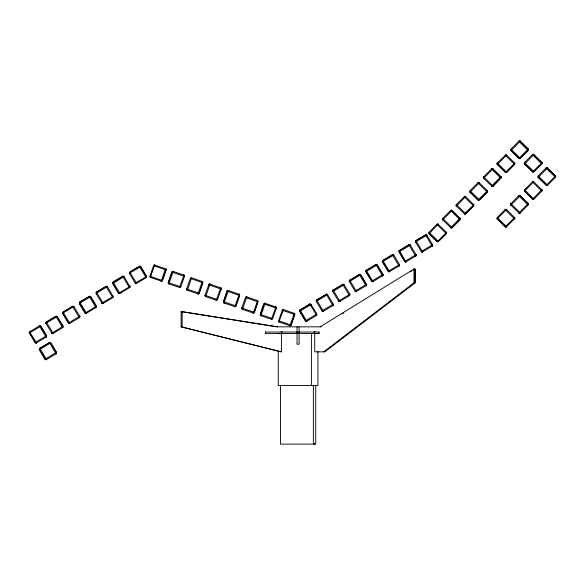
<?xml version="1.0" encoding="UTF-8"?>
<svg xmlns="http://www.w3.org/2000/svg" width="585" height="585" viewBox="0 0 585 585"><rect width="100%" height="100%" fill="white"/><g stroke="black" fill="none" stroke-linecap="round" stroke-linejoin="round"><path stroke-width="0.88" d="M165.262 269.188L165.431 268.698L154.484 265.02M183.982 275.228L179.427 287.535L179.8 287.579L168.926 283.9L173.24 271.425L184.136 275.257L183.77 275.191M198.169 293.911L187.31 290.262L191.624 277.787L202.52 281.619M198.183 293.941L197.81 293.897L202.366 281.59M220.75 287.952L216.194 300.259L216.567 300.302L205.686 296.624L210.008 284.149L220.903 287.974M209.905 284.639L209.781 284.127M239.199 294.313L234.87 306.635L224.07 302.979L228.391 290.511L239.287 294.335M228.442 290.54L228.011 290.46L228.391 290.511A1.046 1.046 0 0 0 227.134 291.154L223.499 301.655A1.046 1.046 0 0 0 224.143 302.979L224.15 302.95M257.583 300.668L253.254 312.997L242.453 309.341L246.775 296.873L257.671 300.697M261.093 314.971L260.837 315.703L271.718 319.388M276.047 307.059L265.18 303.359M271.352 319.308L275.901 307.03M294.43 313.421L283.535 309.589A1.046 1.046 0 0 0 282.211 310.233L282.248 310.247A1.046 1.046 0 0 1 283.608 309.589L283.315 309.575M278.979 321.896L289.794 325.699L294.35 313.392M150.776 277.041L150.623 277.502A1.046 1.046 0 0 1 149.965 276.208L150.096 276.259M150.367 277.37L161.16 281.041M161.284 281.144L161.116 281.173A1.046 1.046 0 0 0 162.44 280.529L166.074 270.021A1.046 1.046 0 0 0 165.431 268.698L165.752 268.895M169.16 283.403L168.926 283.9A1.046 1.046 0 0 1 168.283 282.57L171.917 272.069A1.046 1.046 0 0 1 173.24 271.425L172.868 271.381M168.751 283.732L168.992 283.9A1.046 1.046 0 0 1 168.348 282.57L171.983 272.069A1.046 1.046 0 0 1 173.306 271.425L173.138 271.447M179.668 287.038L179.668 287.506M183.814 275.06A1.046 1.046 0 0 1 184.458 276.383L180.75 286.891A1.046 1.046 0 0 1 179.427 287.535L179.719 287.549M187.544 289.765L187.31 290.262A1.046 1.046 0 0 1 186.659 288.931L190.366 278.431L202.841 282.745L199.207 293.253A1.046 1.046 0 0 1 197.876 293.897L198.052 293.399M205.861 296.332L205.686 296.624A1.046 1.046 0 0 1 205.042 295.293L208.75 284.793L221.225 289.107L217.518 299.615A1.046 1.046 0 0 1 216.194 300.259L216.274 300.222M224.07 302.979L224.07 302.979A1.046 1.046 0 0 1 223.426 301.655L227.06 291.154A1.046 1.046 0 0 1 228.391 290.511L228.165 290.489M239.133 294.313L238.892 294.145A1.046 1.046 0 0 1 239.609 295.469L235.901 305.97A1.046 1.046 0 0 1 234.578 306.62L234.951 306.664M234.819 306.591L234.643 306.62A1.046 1.046 0 0 0 235.974 305.97L239.609 295.469A1.046 1.046 0 0 0 238.892 294.145L239.009 294.27M242.57 309.209L242.453 309.341A1.046 1.046 0 0 1 241.81 308.017L245.517 297.516L257.992 301.831L254.351 312.332A1.046 1.046 0 0 1 253.027 312.975L253.195 312.953M241.81 308.017L254.321 312.324L257.919 301.831A1.046 1.046 0 0 0 257.276 300.507L257.517 300.668M260.917 315.673L260.91 315.703A1.046 1.046 0 0 1 260.259 314.379L263.828 303.878A1.046 1.046 0 0 1 265.151 303.227L260.954 315.571M260.479 314.481L263.901 303.878L276.369 308.193L272.668 318.693A1.046 1.046 0 0 1 271.345 319.337L271.579 319.315M279.337 321.933L279.286 322.064A1.046 1.046 0 0 1 278.643 320.741L282.277 310.233L294.723 314.54L291.118 325.055A1.046 1.046 0 0 1 289.794 325.699L289.809 325.669M283.162 309.545L283.535 309.589L278.965 321.874M29.733 331.702L39.721 325.728M39.729 348.397L49.71 342.415M300.054 310.035L310.035 304.061M316.595 300.134L326.576 294.153M333.136 290.226L343.117 284.252M349.676 280.325L359.585 274.387M366.21 270.424L376.126 264.486M382.751 260.515L392.667 254.585M399.292 250.614L409.2 244.676M415.833 240.706L425.741 234.775M36.248 343.007L46.237 337.026M46.361 359.585L56.226 353.713M316.551 315.359L306.642 321.289M323.22 311.322L333.092 305.45M339.761 301.414L349.633 295.549M356.302 291.513L366.173 285.648M372.842 281.612L382.714 275.74M399.255 265.839L389.383 271.703M415.789 255.937L406.166 261.787L405.771 261.129M432.33 246.029L422.348 252.011L422.684 251.857L415.877 240.596L425.822 234.731M29.623 331.768L36.365 342.89M36.467 342.766L36.519 342.854A1.046 1.046 0 0 1 35.107 342.525L29.396 332.989A1.046 1.046 0 0 1 29.828 331.556L30.025 332.002M46.142 337.172L46.076 337.172A1.046 1.046 0 0 0 46.434 335.746L40.723 326.211A1.046 1.046 0 0 0 39.363 325.845L46.142 337.172A1.046 1.046 0 0 0 46.5 335.746L40.789 326.211A1.046 1.046 0 0 0 39.29 325.845L39.451 326.108M39.619 348.463L49.637 342.459M56.343 353.603L56.138 353.859A1.046 1.046 0 0 0 56.496 352.433L50.785 342.898A1.046 1.046 0 0 0 49.352 342.539L49.425 342.656M309.889 304.105L300.142 309.889A1.046 1.046 0 0 0 299.783 311.315L305.494 320.858A1.046 1.046 0 0 0 306.92 321.216L306.854 321.092M326.503 294.196L316.697 300.017M333.019 290.292L343.044 284.295M316.192 315.059L316.661 315.293L309.779 304.171M349.559 280.39L359.658 274.343M366.1 270.489L376.199 264.442M382.919 260.486L392.74 254.541M382.641 260.581L382.846 260.369A1.046 1.046 0 0 0 382.414 261.802L388.126 271.338A1.046 1.046 0 0 0 389.559 271.696L389.266 271.813M399.116 250.68L409.281 244.632M415.657 240.771L416.191 241.005M415.723 240.771L415.928 240.559A1.046 1.046 0 0 0 415.569 241.993L421.273 251.528A1.046 1.046 0 0 0 422.706 251.886L422.421 251.967M437.317 241.773L429.076 233.773L438.077 224.223M450.874 227.762L442.721 219.909L451.986 210.505L460.183 218.614M464.527 213.898L456.373 206.052L465.631 196.64L473.828 204.757M465.441 196.502L465.331 197.013M478.259 200.187L470.018 192.187L479.247 182.878M487.473 190.893L479.276 182.783A1.046 1.046 0 0 0 477.806 182.791L477.828 182.82A1.046 1.046 0 0 1 479.349 182.783L479.02 182.637M491.817 186.176L483.663 178.323L492.928 168.919L501.126 177.036M519.202 158.601L510.961 150.601L520.189 141.299M506.317 154.915L506.281 155.427M437.324 241.715L446.472 232.42M438.319 241.342L446.34 233.642A1.046 1.046 0 0 0 446.326 232.165L438.019 224.165M464.607 214.052L464.293 213.847L473.77 204.699M459.949 218.329L459.971 218.3A1.046 1.046 0 0 1 459.985 219.777L452.183 227.697A1.046 1.046 0 0 1 450.713 227.711L450.808 227.609M487.247 190.608L487.268 190.578A1.046 1.046 0 0 1 487.283 192.055L479.481 199.975A1.046 1.046 0 0 1 478.011 199.99L487.415 190.834M532.811 172.005L524.577 164.005L525.118 163.456M542.032 162.718L533.739 154.703L524.672 163.983L532.818 171.946M541.973 162.652L532.73 171.858M519.049 212.984L510.895 205.13L520.197 195.756L519.86 196.099M532.781 199.273L524.54 191.273L533.615 181.723M538.054 177.094L546.434 185.35L538.185 177.409L547.45 168.005L555.582 176.056M547.304 168.224L555.648 176.122M497.191 218.834L505.169 226.797L514.639 217.642M527.78 203.894L528.145 203.529L519.97 195.587M546.346 185.262L555.421 175.968M429.024 233.605L429.076 233.773A1.046 1.046 0 0 1 429.061 232.296L436.929 224.377A1.046 1.046 0 0 1 438.406 224.369L438.238 224.318M442.669 219.748L442.721 219.909A1.046 1.046 0 0 1 442.713 218.439L450.582 210.52A1.046 1.046 0 0 1 451.986 210.505L460.117 218.556M470.004 190.717L477.872 182.791L487.21 192.055L479.415 199.975L470.004 190.717A1.046 1.046 0 0 0 470.018 192.187L469.967 192.026M483.612 178.162L483.663 178.323A1.046 1.046 0 0 1 483.656 176.853L491.524 168.933A1.046 1.046 0 0 1 492.928 168.919L500.994 176.97M505.55 172.465L497.316 164.465A1.046 1.046 0 0 1 497.301 162.988L505.389 155.281M510.91 150.44L510.961 150.601A1.046 1.046 0 0 1 510.946 149.131L518.815 141.212A1.046 1.046 0 0 1 520.292 141.197L528.416 149.314M437.792 224.918L438.333 224.369A1.046 1.046 0 0 0 436.863 224.377L446.267 233.642L438.472 241.561A1.046 1.046 0 0 1 436.995 241.568M478.735 183.332L478.961 182.578M483.949 178.111L483.758 178.301A1.046 1.046 0 0 1 483.722 176.853L483.656 176.853M497.594 164.246L506.573 155.062L514.771 163.171M519.677 141.745L520.219 141.197L528.357 149.248M451.686 210.878L451.664 210.3M514.712 163.113L505.557 172.407M518.983 158.301L528.211 148.992A1.046 1.046 0 0 1 528.226 150.469L520.423 158.389A1.046 1.046 0 0 1 518.953 158.403L510.822 150.286M500.548 177.087L500.899 176.882M459.876 218.329L450.64 227.711A1.046 1.046 0 0 0 452.117 227.697L459.985 219.777L450.677 210.615M464.461 213.752L464.358 213.847A1.046 1.046 0 0 0 465.835 213.839L473.565 205.913L464.154 196.655A1.046 1.046 0 0 1 465.631 196.64L465.316 196.443M500.818 176.743L491.583 186.125A1.046 1.046 0 0 0 493.06 186.11L500.643 177.979M528.197 149.16L528.145 148.992A1.046 1.046 0 0 1 528.153 150.469L520.138 158.177M456.534 205.949L456.439 206.052A1.046 1.046 0 0 1 456.424 204.574L465.762 213.839L473.631 205.913A1.046 1.046 0 0 0 473.623 204.443L473.601 204.604M491.751 186.023L491.678 186.096A1.046 1.046 0 0 0 493.126 186.11L500.928 178.191A1.046 1.046 0 0 0 500.914 176.721M514.573 164.334L506.705 172.253L497.301 162.988A1.046 1.046 0 0 0 497.382 164.465L497.177 164.151L505.301 172.261A1.046 1.046 0 0 0 506.778 172.253L514.573 164.334A1.046 1.046 0 0 0 514.566 162.857L514.544 163.018M524.496 163.749L524.577 164.005A1.046 1.046 0 0 1 524.562 162.535L532.43 154.615A1.046 1.046 0 0 1 533.908 154.601L533.644 154.462M541.461 162.769L541.754 162.396L533.52 154.396M532.664 171.705L532.562 171.807A1.046 1.046 0 0 0 533.966 171.793L541.769 163.873A1.046 1.046 0 0 0 541.754 162.396L541.9 162.652M533.754 171.58L541.834 163.873A1.046 1.046 0 0 0 541.827 162.396M506.361 209.81L506.551 209.613A1.046 1.046 0 0 0 505.104 209.598L497.235 217.525L506.544 226.688L514.507 218.863A1.046 1.046 0 0 0 514.493 217.386L506.413 209.54M511.063 205.035L510.895 205.13A1.046 1.046 0 0 1 510.88 203.66L518.749 195.741A1.046 1.046 0 0 1 520.226 195.726L528.218 203.777M538.134 177.248L538.185 177.409A1.046 1.046 0 0 1 538.178 175.939L546.046 168.019A1.046 1.046 0 0 1 547.516 168.005L547.45 168.005A1.046 1.046 0 0 0 545.973 168.019L555.45 177.277L547.582 185.196A1.046 1.046 0 0 1 546.178 185.211L546.2 185.182M533.505 182.235L533.849 181.891L541.995 189.979M513.952 217.942L514.705 217.7M519.18 212.56L519.129 213.137M541.425 190.037L541.937 189.92M554.894 176.356L555.436 175.8A1.046 1.046 0 0 1 555.45 177.277M519.136 213.072L518.815 212.933A1.046 1.046 0 0 0 520.284 212.918L528.153 204.999A1.046 1.046 0 0 0 528.145 203.529L528.35 203.843M532.716 199.214L541.725 189.664A1.046 1.046 0 0 1 541.805 191.141L533.937 199.061L524.533 189.796L532.496 181.979M478.267 200.129L470.113 192.165M437.229 241.62L429.244 233.671M442.626 219.697A1.046 1.046 0 0 0 442.794 219.909L442.889 219.814M532.694 199.119L524.708 191.171M497.411 218.892L505.33 226.695M532.628 198.973L532.555 199.046A1.046 1.046 0 0 0 534.003 199.061L533.63 198.695M39.473 348.506L40.014 348.697M299.798 310.145L300.076 309.889L306.679 321.223M316.339 300.244L316.617 299.988L323.395 311.308A1.046 1.046 0 0 1 321.962 310.949L333.289 304.171A1.046 1.046 0 0 1 332.931 305.597L326.32 294.262M332.88 290.336L333.15 290.08L340.002 301.407L339.644 301.531M349.42 280.434L349.691 280.178L356.543 291.505L356.185 291.623L356.543 291.505M316.668 315.249L316.39 315.505A1.046 1.046 0 0 0 316.748 314.072L305.421 320.858L299.717 311.315A1.046 1.046 0 0 1 300.076 309.889M365.961 270.533L366.378 270.394M399.043 250.724L399.314 250.468L405.924 261.802M415.577 240.823L415.877 240.596A1.046 1.046 0 0 0 415.496 241.993L415.686 241.919M323.754 351.848L413.983 282.877L415.072 282.877L415.072 268.983L413.983 268.983L413.983 282.877M415.072 282.877L324.799 351.848L314.73 351.848L314.73 333.545L319.154 333.545M314.291 443.905L314.898 443.686L314.481 443.927M320.149 326.839L414.034 268.983M342.13 313.933L343.68 312.975M410.377 271.849L411.928 270.892M413.478 269.941L415.028 268.983L415.028 282.877M57.103 316.851L63.004 326.225L51.889 333.209L45.966 323.468A1.046 1.046 0 0 1 46.325 322.042L55.86 316.331A1.046 1.046 0 0 1 57.293 316.69L63.195 326.584M73.79 306.854L74.054 306.701A1.046 1.046 0 0 0 72.62 306.335L63.085 312.171L69.798 323.373L79.399 317.662A1.046 1.046 0 0 0 79.765 316.236L73.725 306.423M96.569 306.598L90.712 296.719A1.046 1.046 0 0 0 89.242 296.346L79.706 302.057L86.558 313.385A1.046 1.046 0 0 1 85.125 313.019L96.379 306.24L90.412 296.427M102.031 303.227L96.035 293.495A1.046 1.046 0 0 1 96.466 292.061L105.929 286.35A1.046 1.046 0 0 1 107.362 286.708L113.263 296.602M129.95 286.613L124.049 276.72A1.046 1.046 0 0 0 122.623 276.361L113.08 282.072L119.932 293.392M129.607 273.436L129.482 273.509A1.046 1.046 0 0 1 129.841 272.076L139.31 266.365A1.046 1.046 0 0 1 140.736 266.723L146.638 276.617M46.486 323.205L46.039 323.468A1.046 1.046 0 0 1 46.398 322.042L55.933 316.331L56.197 316.777M68.65 323.22L62.727 313.48A1.046 1.046 0 0 1 63.085 312.046L72.62 306.335L72.891 306.789M85.315 313.297L79.414 303.483A1.046 1.046 0 0 1 79.772 302.057L89.468 296.61M102.075 302.869L101.849 303.008A1.046 1.046 0 0 0 103.245 303.388L96.393 292.061L106.156 286.613M118.645 293.239L112.795 283.498A1.046 1.046 0 0 1 113.154 282.072L122.689 276.361A1.046 1.046 0 0 1 124.122 276.72L112.722 283.498L118.696 293.312M129.336 273.224L135.194 283.045A1.046 1.046 0 0 0 136.627 283.403L129.775 272.076L139.376 266.365A1.046 1.046 0 0 1 140.809 266.723L146.528 276.544M40.672 326.276L29.586 332.916M45.893 323.191L57.293 316.69M90.595 296.617L79.377 303.469L85.271 313.224M35.107 342.525L46.5 335.746M62.844 313.406L62.602 313.121L68.365 323.015L79.765 316.236L79.882 316.595M102.002 303.308L101.746 303.03L113.219 296.529M118.718 293.239L129.907 286.54M146.594 276.544L135.128 283.045L135.384 283.315M52.409 332.609L51.78 332.989A1.046 1.046 0 0 0 53.176 333.37L46.325 322.042M85.79 312.624L85.337 313.224M51.933 333.282L51.677 333.011A1.046 1.046 0 0 0 53.111 333.37L62.712 327.658A1.046 1.046 0 0 0 63.07 326.225M103.172 303.388L112.781 297.677A1.046 1.046 0 0 0 113.139 296.251M118.952 292.771L118.506 293.034A1.046 1.046 0 0 0 119.866 293.392L129.468 287.681A1.046 1.046 0 0 0 129.826 286.255L129.768 286.423M135.457 282.884L135.128 283.045A1.046 1.046 0 0 0 136.554 283.403L146.162 277.692A1.046 1.046 0 0 0 146.521 276.259M46.529 359.453L46.603 359.57A1.046 1.046 0 0 1 45.169 359.212L39.458 349.676A1.046 1.046 0 0 1 39.817 348.25L46.529 359.57A1.046 1.046 0 0 1 45.103 359.212L39.392 349.676L50.719 342.898L56.496 352.433M45.103 359.212L56.423 352.433L55.977 352.704M299.717 311.315L311.11 304.536A1.046 1.046 0 0 0 309.677 304.178L309.962 304.105M310.591 304.807L311.081 304.558L316.821 314.072L316.156 314.474M322.064 310.935L316.251 301.414L327.578 294.635L333.326 304.185M338.576 301.048L332.792 291.513L344.192 284.727L349.896 294.27M349.691 280.178A1.046 1.046 0 0 0 349.333 281.604L360.726 274.826L366.407 284.383M377.011 265.078L382.978 274.46A1.046 1.046 0 0 1 382.619 275.886L382.619 275.886M382.934 261.532L382.414 261.802L393.807 255.016L399.518 264.552A1.046 1.046 0 0 1 399.16 265.985L398.765 265.319M406.1 261.787A1.046 1.046 0 0 1 404.666 261.429L398.955 251.894L410.348 245.115L416.059 254.65A1.046 1.046 0 0 1 415.701 256.084L415.628 255.959M415.525 241.971L426.889 235.214L432.6 244.749A1.046 1.046 0 0 1 432.242 246.175L431.971 245.729M405.88 261.868L406.166 261.787A1.046 1.046 0 0 1 404.732 261.429L399.284 251.74M371.585 281.239A1.046 1.046 0 0 0 373.018 281.597L366.254 270.307A1.046 1.046 0 0 0 365.874 271.703L371.585 281.239L382.912 274.46L377.201 264.925A1.046 1.046 0 0 0 375.841 264.566L375.914 264.683M388.126 271.338L399.518 264.552M399.255 264.712L399.489 264.574A1.046 1.046 0 0 1 399.094 265.985L392.33 254.687A1.046 1.046 0 0 1 393.742 255.016L393.296 255.287M404.666 261.429L416.059 254.65M415.613 254.921L416.03 254.672A1.046 1.046 0 0 1 415.635 256.084L408.871 244.786A1.046 1.046 0 0 1 410.282 245.115L409.836 245.378M431.942 245.144L432.6 244.749M79.86 303.22L79.341 303.205M90.222 296.975L90.675 296.705M106.916 286.979L107.216 286.511M113.241 283.235L112.671 283.14L112.795 283.498M123.603 276.983L123.793 276.442M140.29 266.994L140.597 266.526M96.364 293.334L107.282 286.621M29.755 331.556A1.046 1.046 0 0 0 29.396 332.989L35.436 342.371M45.988 336.009L46.434 335.746M35.18 342.525L35.21 342.51A1.046 1.046 0 0 0 36.606 342.883M79.246 316.5L79.765 316.236M112.627 296.515L113.146 296.529M146.001 276.529L146.462 276.434M45.615 358.949L45.169 359.212M425.617 235.111L425.463 234.848A1.046 1.046 0 0 1 426.889 235.214L426.377 235.477M359.402 274.46L366.013 285.794A1.046 1.046 0 0 0 366.371 284.361L360.66 274.826L360.214 275.096M343.673 284.997L344.119 284.727A1.046 1.046 0 0 0 342.759 284.368L342.781 284.398M404.732 261.429L405.186 261.166M421.273 251.528L421.726 251.257M355.38 290.986L355.044 291.147A1.046 1.046 0 0 0 356.477 291.505L356.28 291.052M366.371 284.361L355.073 291.125L349.333 281.604M371.914 281.085L367.848 274.884M388.455 271.177L382.488 261.802M323.461 311.308L323.103 311.432L323.198 310.862M154.754 265.085L154.923 265.063A1.046 1.046 0 0 0 153.599 265.707L166.074 270.021M246.673 296.895L246.841 296.873A1.046 1.046 0 0 0 245.444 297.516L245.481 297.524M294.284 313.392L294.043 313.224A1.046 1.046 0 0 1 294.686 314.555L291.052 325.055A1.046 1.046 0 0 1 289.729 325.699L289.963 325.677M422.619 251.857L422.633 251.886A1.046 1.046 0 0 1 421.207 251.528L432.505 244.764A1.046 1.046 0 0 1 432.176 246.175L425.566 234.841M382.912 274.46A1.046 1.046 0 0 1 382.553 275.886L375.943 264.552M49.454 342.525L56.116 353.83M181.145 326.825L181.101 311.615L182.191 311.615L277.685 326.839M281.136 351.848L181.101 326.825L281.436 351.848L281.436 333.611L265.334 333.611M276.639 326.839L321.194 326.839M281.071 331.702L282.343 332.053M315.103 331.702L313.831 332.053M265.334 332.053L319.154 332.053M278.241 333.443L297.86 333.443M298.313 333.443L317.94 333.443M154.564 265.042L150.425 277.414M191.332 277.765L191.624 277.787A1.046 1.046 0 0 0 190.3 278.431L190.33 278.438M209.715 284.127L210.008 284.149A1.046 1.046 0 0 0 208.677 284.793L208.713 284.8M246.775 296.873L246.395 296.822M290.101 325.75L290.087 325.721M161.336 281.188L165.431 268.698M191.251 277.736L191.624 277.787M209.635 284.098L210.008 284.149M161.416 281.217L161.043 281.173A1.046 1.046 0 0 0 162.367 280.529L162.44 280.529M264.778 303.184L265.151 303.227M252.961 312.975L253.334 313.026M181.101 311.615L275.747 326.701M492.833 168.868L492.994 168.919A1.046 1.046 0 0 0 491.524 168.933L500.928 178.191M520.058 195.675L519.838 195.529M451.891 210.454L452.051 210.505A1.046 1.046 0 0 0 450.582 210.52M506.61 226.688L506.683 226.761A1.046 1.046 0 0 1 505.169 226.797L505.403 226.841M153.636 265.722L149.899 276.208L162.337 280.515L166.008 270.021A1.046 1.046 0 0 0 165.365 268.698L165.482 268.822M171.983 272.069L184.458 276.383M227.134 291.154L239.609 295.469M168.348 282.57L168.838 282.745M186.864 288.983L186.761 288.946A1.046 1.046 0 0 0 187.375 290.262L187.054 290.065M205.042 295.293L205.606 295.469M217.591 299.615L205.079 295.308M241.912 308.032L241.883 308.017A1.046 1.046 0 0 0 242.526 309.341L242.285 309.18M260.259 314.379L272.734 318.693M278.614 320.755L291.118 325.055M186.695 288.946L199.207 293.253L202.768 282.745A1.046 1.046 0 0 0 202.125 281.422L202.242 281.546M223.463 301.67L235.974 305.97M168.283 282.57L180.823 286.891A1.046 1.046 0 0 1 179.5 287.535M533.542 181.723L533.805 181.869A1.046 1.046 0 0 0 532.328 181.876L541.805 191.141A1.046 1.046 0 0 0 541.725 189.664L541.776 189.825M140.663 266.636L129.402 273.334M519.904 140.992L520.219 141.197A1.046 1.046 0 0 0 518.749 141.212L528.153 150.469M506.259 154.857L506.573 155.062A1.046 1.046 0 0 0 505.104 155.069L514.361 164.114M73.768 306.496L62.646 313.304M69.79 323.256L69.864 323.373A1.046 1.046 0 0 1 68.365 323.015L68.577 323.22M541.769 163.873L532.365 154.615A1.046 1.046 0 0 1 533.834 154.601M546.112 185.211A1.046 1.046 0 0 0 547.582 185.196L547.209 184.831M524.701 189.898L524.599 189.796A1.046 1.046 0 0 0 524.613 191.273L524.394 191.017M528.087 204.999L518.683 195.741M493.06 186.11L484.022 177.218M511.049 203.755L510.976 203.682A1.046 1.046 0 0 0 510.961 205.13L510.815 204.882M520.284 212.918L510.91 203.682M497.404 217.62L497.33 217.547A1.046 1.046 0 0 0 497.316 218.995L497.111 218.68M464.329 196.75L456.358 204.574A1.046 1.046 0 0 0 456.373 206.052L456.293 205.796M438.472 241.561L429.061 232.296M555.231 177.065L555.428 177.255A1.046 1.046 0 0 0 555.37 175.8M547.626 185.174L538.2 175.961M524.591 162.557L534.039 171.793M506.405 171.888L506.778 172.253M492.76 185.745L493.126 186.11M520.138 212.706L520.357 212.918A1.046 1.046 0 0 1 518.88 212.933L528.131 203.69M514.135 218.498L514.507 218.863M465.287 213.291L465.835 213.839M452.183 227.697L442.735 218.461A1.046 1.046 0 0 0 442.516 219.448M520.423 158.389L510.946 149.131M275.776 306.993L275.659 306.869A1.046 1.046 0 0 1 276.303 308.193M220.625 287.908L220.508 287.783A1.046 1.046 0 0 1 221.152 289.107M183.865 275.184L183.741 275.06A1.046 1.046 0 0 1 184.392 276.383M392.455 254.782L392.396 254.687A1.046 1.046 0 0 1 393.807 255.016M389.559 271.696L382.773 260.369M359.322 274.497L359.322 274.497A1.046 1.046 0 0 1 360.726 274.826M333.238 290.109L333.494 290.526M146.016 277.568L146.089 277.692A1.046 1.046 0 0 0 146.447 276.259M122.689 276.361L129.468 287.681A1.046 1.046 0 0 0 129.76 286.255M95.955 307.549L86.412 313.26M63.085 312.046L63.48 312.712M409.186 245.203L408.937 244.786A1.046 1.046 0 0 1 410.348 245.115M367.534 274.35L365.903 271.681L377.201 264.925A1.046 1.046 0 0 0 375.775 264.566M349.143 295.03L349.537 295.696M342.847 284.632L349.45 295.666A1.046 1.046 0 0 0 349.83 294.27L338.503 301.048A1.046 1.046 0 0 0 339.936 301.407L339.739 300.961M332.733 305.151L332.997 305.597M146.162 277.692L139.325 266.394M105.951 286.379L112.781 297.677M79.385 317.633L72.555 306.335M55.882 316.361L62.712 327.658M399.314 250.468L399.336 250.497A1.046 1.046 0 0 0 399.028 251.894M333.15 290.08L333.172 290.109A1.046 1.046 0 0 0 332.792 291.513M316.617 299.988L316.631 300.017A1.046 1.046 0 0 0 316.251 301.414M89.242 296.346L96.072 307.637A1.046 1.046 0 0 0 96.452 306.24M39.751 348.25L39.765 348.28A1.046 1.046 0 0 0 39.392 349.676M497.17 218.739L506.508 209.591A1.046 1.046 0 0 0 505.03 209.598L514.442 218.863A1.046 1.046 0 0 0 514.427 217.386L514.478 217.554M487.254 190.747L487.203 190.578A1.046 1.046 0 0 1 487.21 192.055M446.311 232.325L446.26 232.165A1.046 1.046 0 0 1 446.267 233.642M318.942 332.053L318.949 333.545M317.94 351.409L317.94 385.544L278.241 385.544L278.241 351.409M315.732 385.398L315.732 444.103L280.449 444.103L280.449 385.398M313.37 385.281L313.37 444.103M311.417 333.443L311.417 385.544M299.162 332.053L299.162 333.786M299.118 326.839L299.125 344.207L297.034 344.207L297.034 326.839M265.488 332.053L265.502 333.611M182.147 311.615L182.147 326.825M326.152 294.277A1.046 1.046 0 0 1 327.578 294.635M506.712 226.783A1.046 1.046 0 0 1 505.235 226.797M220.582 287.783A1.046 1.046 0 0 1 221.225 289.107M306.854 321.216A1.046 1.046 0 0 1 305.421 320.858M425.39 234.848A1.046 1.046 0 0 1 426.823 235.214M294.109 313.224A1.046 1.046 0 0 1 294.752 314.555"/></g></svg>
